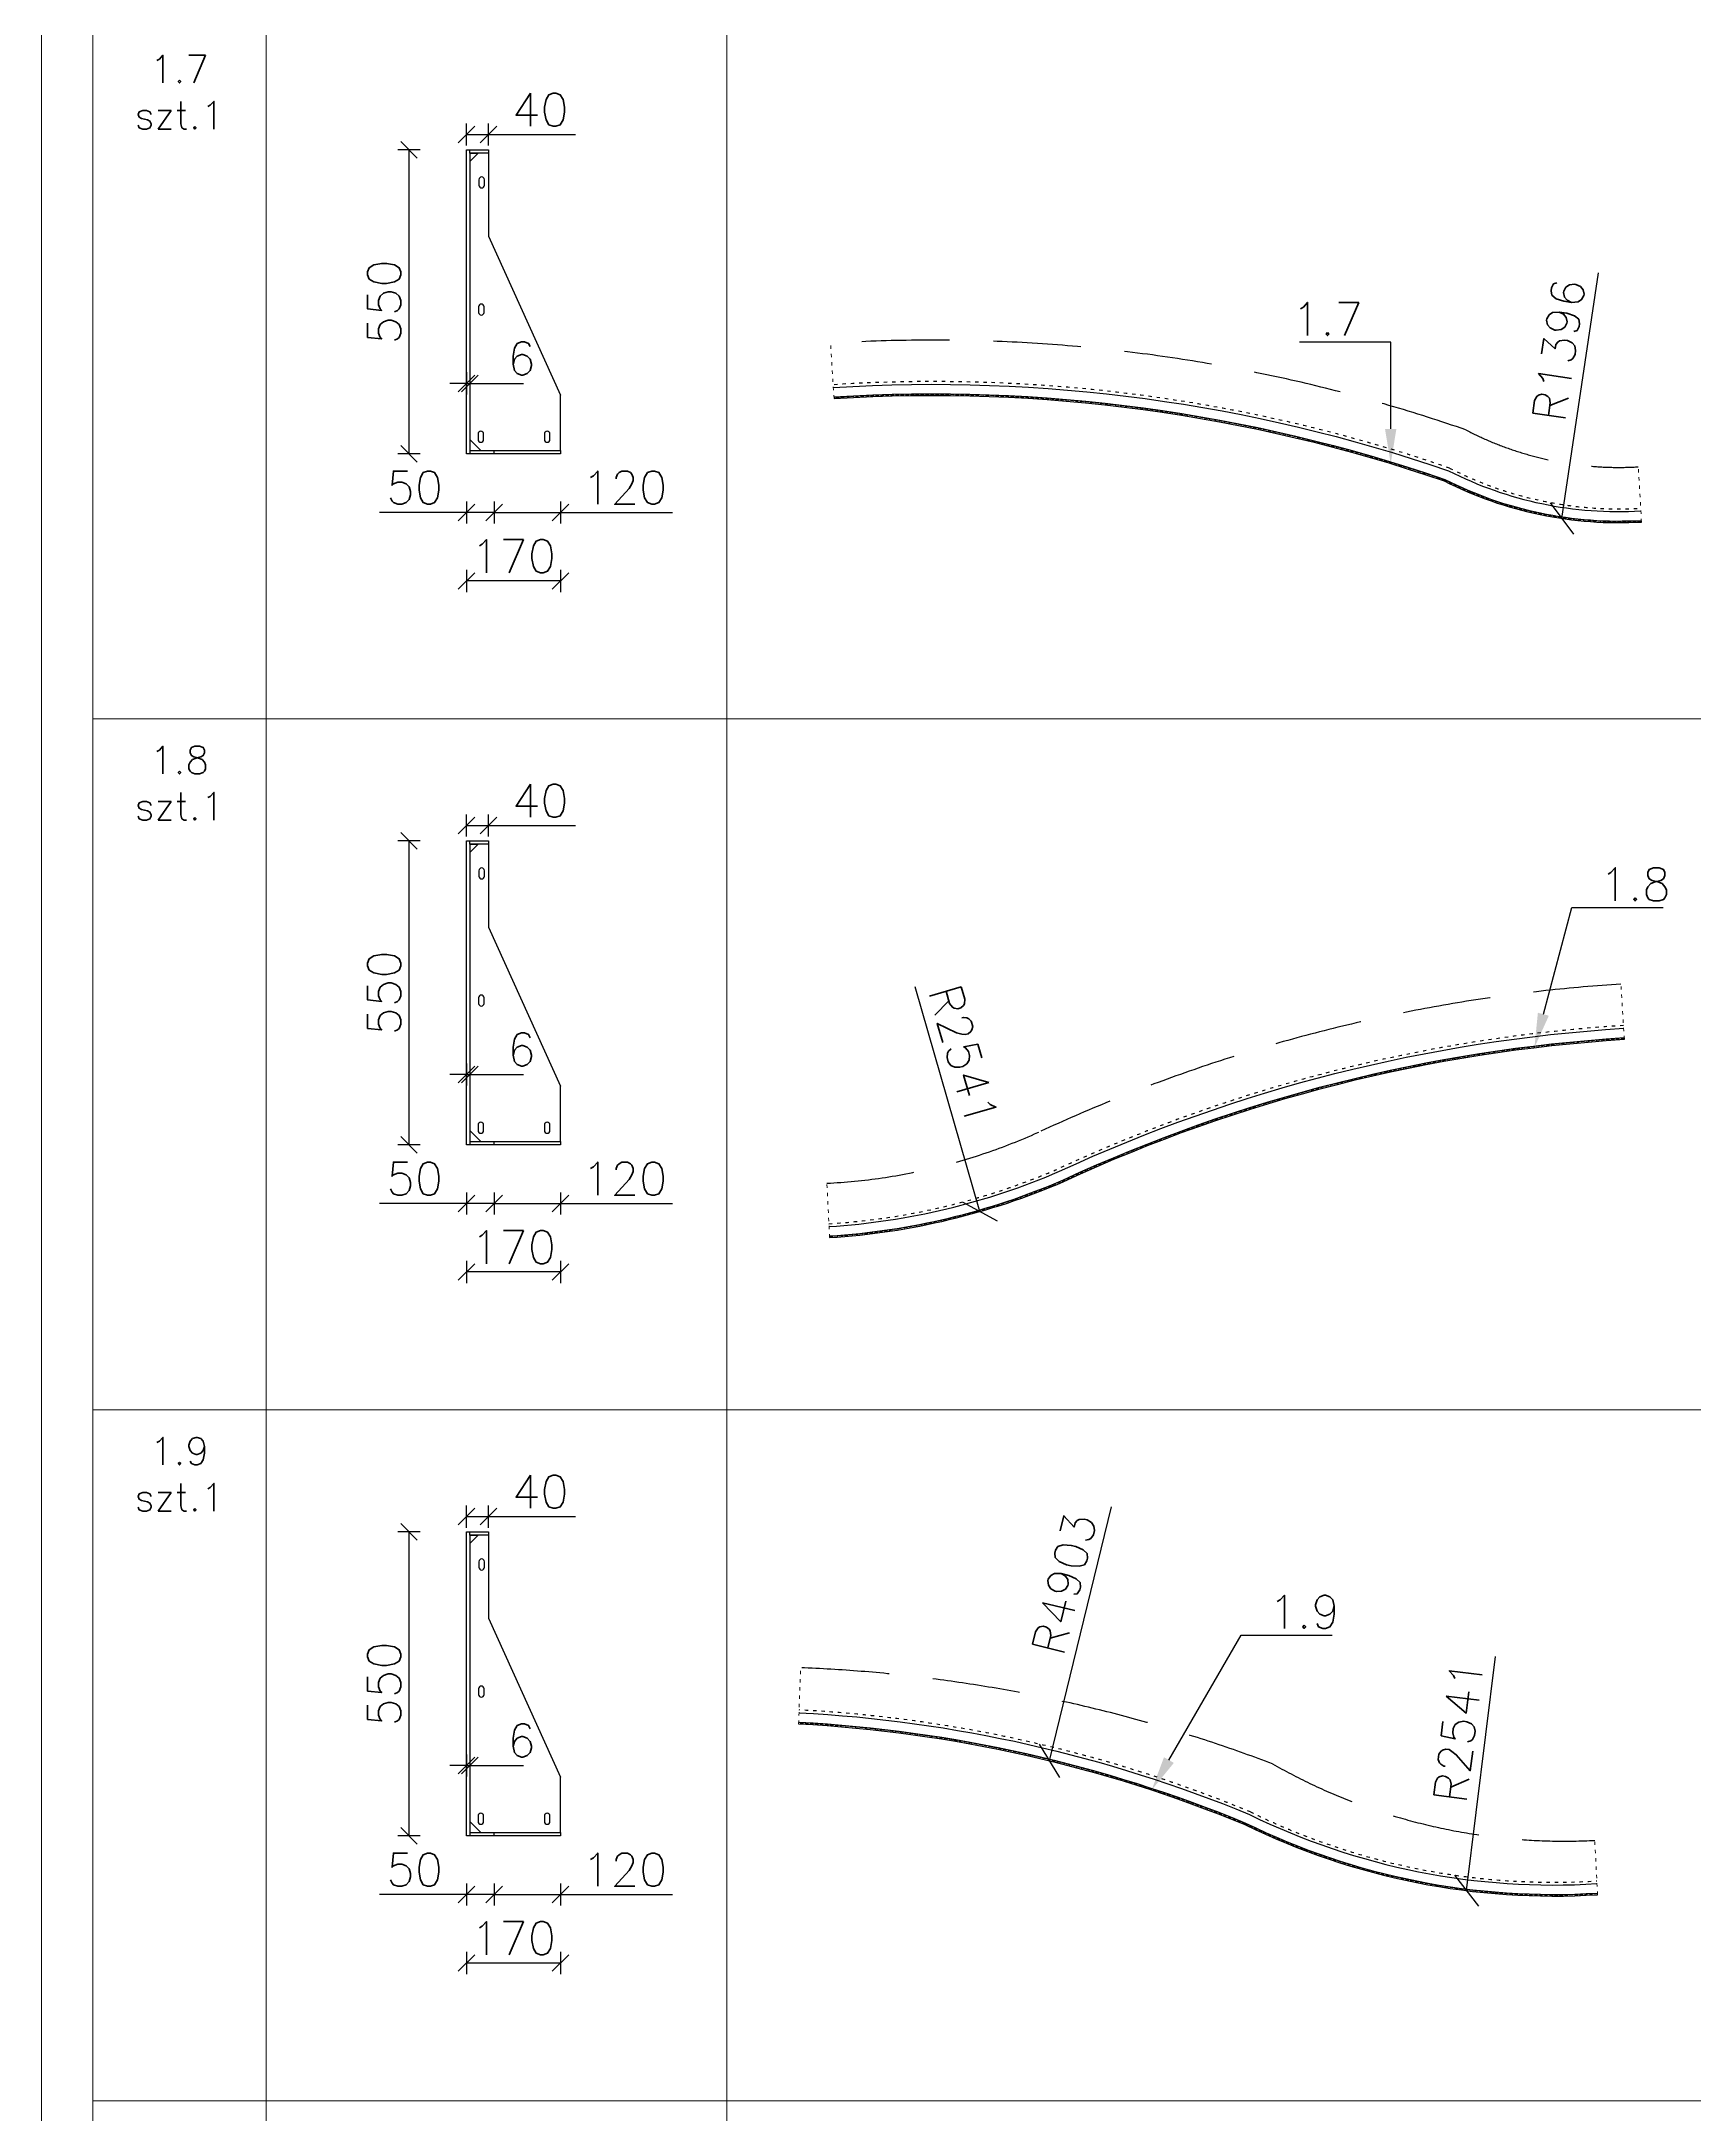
# Model space of a CAD drawing. Header units: millimetres. Extents: x 5046 to 103012, y -15969 to 47766.
# Drawn here: x 47995 to 53977, y 753 to 8253 of the extents above; entities that cross this region are included whole.
import ezdxf
from ezdxf import colors
from ezdxf.entities.mleader import LeaderData, LeaderLine
from ezdxf.math import Vec2, Vec3

# ---------------------------------------------------------------- set-up
doc = ezdxf.new("R2010")
doc.units = ezdxf.units.MM
for name, pattern in [('ACAD_ISO03W100', [30, 12, -18]), ('ACAD_ISO10W100', [18, 12, -3, 0, -3]), ('HIDDEN2', [4.7625, 3.175, -1.5875])]:
    doc.linetypes.add(name, pattern=pattern)
doc.layers.get('0').update_dxf_attribs({"lineweight": 0})
doc.layers.get('Defpoints').update_dxf_attribs({"lineweight": 0})
for name, color, linetype, lineweight in [('DIM', 3, 'Continuous', 0), ('Kreska-kropka', 240, 'ACAD_ISO10W100', 0), ('Pomocnicze', 252, 'Continuous', 0), ('Przerywana', 230, 'ACAD_ISO03W100', 0), ('TEXT', 2, 'Continuous', 0)]:
    doc.layers.add(name, color=color, linetype=linetype, lineweight=lineweight)
for name, color, linetype in [('L_KS1 550', 40, 'Continuous'), ('L_KS_inderside', 40, 'HIDDEN2'), ('Profil główny', 7, 'Continuous')]:
    doc.layers.add(name, color=color, linetype=linetype)
doc.styles.add('Opisy 1-20', font='simplex.shx', dxfattribs={"height": 100})
doc.styles.add('Skala 1-20', font='simplex.shx', dxfattribs={"height": 60})
doc.styles.add('Skala 1-50', font='simplex.shx', dxfattribs={"height": 120})
doc.dimstyles.new('Skala 1-20', dxfattribs={"dimtxt": 6, "dimasz": 30, "dimexe": 20, "dimexo": 0.625, "dimgap": 15, "dimtad": 1, "dimdec": 0, "dimtxsty": 'Skala 1-20', "dimblk": 'OBLIQUE', "dimcen": 2.5, "dimadec": 0, "dimazin": 0, "dimtfac": 1, "dimtdec": 0, "dimtmove": 0, "dimatfit": 3, "dimldrblk": 'OBLIQUE', "dimfxl": 20, "dimfxlon": 1, "dimarcsym": 0})
doc.dimstyles.new('Skala 1-50', dxfattribs={"dimtxt": 12, "dimasz": 100, "dimexe": 12.5, "dimexo": 0.625, "dimgap": 40, "dimtad": 1, "dimdec": 0, "dimtxsty": 'Skala 1-50', "dimblk": 'OBLIQUE', "dimcen": 2.5, "dimadec": 0, "dimazin": 0, "dimtfac": 1, "dimtdec": 0, "dimtmove": 0, "dimatfit": 3, "dimldrblk": 'OBLIQUE', "dimfxl": 100, "dimfxlon": 1, "dimarcsym": 0})

# ---------------------------------------------------------------- blocks, each defined once
blk = doc.blocks.new('_Oblique')
at = {"color": 0, "linetype": 'ByBlock', "lineweight": -2}
blk.add_line((-0.5, -0.5), (0.5, 0.5), dxfattribs=at)
blk = doc.blocks.new('*D1453')
at = {"layer": 'Defpoints', "color": 0}
for p in [(51852.6, 12858.8), (50444.3, 6508.2)]:
    blk.add_point(p, dxfattribs=at)
at = {"layer": 'DIM', "color": 0, "lineweight": -2}
blk.add_line((51852.6, 12858.8), (51674.4, 12055.5), dxfattribs=at)
at = {"layer": 'DIM', "color": 0, "linetype": 'ByBlock', "lineweight": -2, "xscale": 100, "yscale": 100, "zscale": 100, "rotation": 77.49650349334773}
blk.add_blockref('_Oblique', (51852.6, 12858.8), dxfattribs=at)
at = {"layer": 'DIM', "color": 0, "insert": (51644.2, 12381.1), "char_height": 120, "attachment_point": 5, "rotation": 77.4965, "style": 'Skala 1-50'}
blk.add_mtext('R6505', dxfattribs=at)
blk = doc.blocks.new('*D1481')
at = {"layer": 'Defpoints', "color": 0}
for p in [(53702.8, 7908.7), (53496.4, 6527.8)]:
    blk.add_point(p, dxfattribs=at)
at = {"layer": 'DIM', "color": 0, "lineweight": -2}
blk.add_line((53496.4, 6527.8), (53629.1, 7415.9), dxfattribs=at)
at = {"layer": 'DIM', "color": 0, "linetype": 'ByBlock', "lineweight": -2, "xscale": 100, "yscale": 100, "zscale": 100, "rotation": 261.4987663916731}
blk.add_blockref('_Oblique', (53496.4, 6527.8), dxfattribs=at)
at = {"layer": 'DIM', "color": 0, "insert": (53486.3, 7136.8), "char_height": 120, "attachment_point": 5, "rotation": 81.49877, "style": 'Skala 1-50'}
blk.add_mtext('R1396', dxfattribs=at)
blk = doc.blocks.new('*D1493')
at = {"layer": 'Defpoints', "color": 0}
for p in [(50687.8, 6462.2), (51390.9, 4020.3)]:
    blk.add_point(p, dxfattribs=at)
at = {"layer": 'DIM', "color": 0, "lineweight": -2}
blk.add_line((51390.9, 4020.3), (51156.8, 4833.4), dxfattribs=at)
at = {"layer": 'DIM', "color": 0, "linetype": 'ByBlock', "lineweight": -2, "xscale": 100, "yscale": 100, "zscale": 100, "rotation": 286.0635154637984}
blk.add_blockref('_Oblique', (51390.9, 4020.3), dxfattribs=at)
at = {"layer": 'DIM', "color": 0, "insert": (51332, 4586.5), "char_height": 120, "attachment_point": 5, "rotation": 286.06352, "style": 'Skala 1-50'}
blk.add_mtext('R2541', dxfattribs=at)
blk = doc.blocks.new('*D1506')
at = {"layer": 'Defpoints', "color": 0}
for p in [(51642.6, 2033.5), (50477.8, -2729.4)]:
    blk.add_point(p, dxfattribs=at)
at = {"layer": 'DIM', "color": 0, "lineweight": -2}
blk.add_line((51642.6, 2033.5), (51867.2, 2951.9), dxfattribs=at)
at = {"layer": 'DIM', "color": 0}
for p, q in [((50475.3, -2729.4), (50480.3, -2729.4)), ((50477.8, -2731.9), (50477.8, -2726.9))]:
    blk.add_line(p, q, dxfattribs=at)
at = {"layer": 'DIM', "color": 0, "linetype": 'ByBlock', "lineweight": -2, "xscale": 100, "yscale": 100, "zscale": 100, "rotation": 256.257220499751}
blk.add_blockref('_Oblique', (51642.6, 2033.5), dxfattribs=at)
at = {"layer": 'DIM', "color": 0, "insert": (51696.1, 2673.2), "char_height": 120, "attachment_point": 5, "rotation": 76.25722, "style": 'Skala 1-50'}
blk.add_mtext('R4903', dxfattribs=at)
blk = doc.blocks.new('*D1507')
at = {"layer": 'Defpoints', "color": 0}
for p in [(53466.7, 4084.9), (53151.3, 1563.4)]:
    blk.add_point(p, dxfattribs=at)
at = {"layer": 'DIM', "color": 0, "lineweight": -2}
blk.add_line((53151.3, 1563.4), (53257.3, 2410.6), dxfattribs=at)
at = {"layer": 'DIM', "color": 0, "linetype": 'ByBlock', "lineweight": -2, "xscale": 100, "yscale": 100, "zscale": 100, "rotation": 262.8716687630984}
blk.add_blockref('_Oblique', (53151.3, 1563.4), dxfattribs=at)
at = {"layer": 'DIM', "color": 0, "insert": (53122.6, 2139.6), "char_height": 120, "attachment_point": 5, "rotation": 82.87167, "style": 'Skala 1-50'}
blk.add_mtext('R2541', dxfattribs=at)
blk = doc.blocks.new('*D1623')
at = {"layer": 'Defpoints', "color": 0}
for p in [(-6, -214.8), (44, -214.8), (-6, -320.9)]:
    blk.add_point(p, dxfattribs=at)
at = {"layer": 'DIM', "color": 0, "lineweight": -2}
for p, q in [((-6, -320.9), (-163.1, -320.9)), ((-6, -300.9), (-6, -340.9)), ((44, -320.9), (-6, -320.9)), ((44, -300.9), (44, -340.9))]:
    blk.add_line(p, q, dxfattribs=at)
at = {"layer": 'DIM', "color": 0, "linetype": 'ByBlock', "lineweight": -2, "xscale": 30, "yscale": 30, "zscale": 30, "rotation": 180}
blk.add_blockref('_Oblique', (-6, -320.9), dxfattribs=at)
at = {"layer": 'DIM', "color": 0, "linetype": 'ByBlock', "lineweight": -2, "xscale": 30, "yscale": 30, "zscale": 30}
blk.add_blockref('_Oblique', (44, -320.9), dxfattribs=at)
at = {"layer": 'DIM', "color": 0, "insert": (-99.6, -275.9), "char_height": 60, "attachment_point": 5, "style": 'Skala 1-20'}
blk.add_mtext('50', dxfattribs=at)
blk = doc.blocks.new('*D1624')
at = {"layer": 'Defpoints', "color": 0}
for p in [(44, -214.8), (164, -214.8), (164, -320.9)]:
    blk.add_point(p, dxfattribs=at)
at = {"layer": 'DIM', "color": 0, "lineweight": -2}
for p, q in [((44, -300.9), (44, -340.9)), ((44, -320.9), (164, -320.9)), ((164, -300.9), (164, -340.9)), ((164, -320.9), (366.9, -320.9))]:
    blk.add_line(p, q, dxfattribs=at)
at = {"layer": 'DIM', "color": 0, "linetype": 'ByBlock', "lineweight": -2, "xscale": 30, "yscale": 30, "zscale": 30, "rotation": 180}
blk.add_blockref('_Oblique', (44, -320.9), dxfattribs=at)
at = {"layer": 'DIM', "color": 0, "linetype": 'ByBlock', "lineweight": -2, "xscale": 30, "yscale": 30, "zscale": 30}
blk.add_blockref('_Oblique', (164, -320.9), dxfattribs=at)
at = {"layer": 'DIM', "color": 0, "insert": (280.4, -275.9), "char_height": 60, "attachment_point": 5, "style": 'Skala 1-20'}
blk.add_mtext('120', dxfattribs=at)
blk = doc.blocks.new('*D1625')
at = {"layer": 'Defpoints', "color": 0}
for p in [(-6, -214.8), (164, -214.8), (-6, -444.7)]:
    blk.add_point(p, dxfattribs=at)
at = {"layer": 'DIM', "color": 0, "lineweight": -2}
for p, q in [((-6, -424.7), (-6, -464.7)), ((164, -444.7), (-6, -444.7)), ((164, -424.7), (164, -464.7))]:
    blk.add_line(p, q, dxfattribs=at)
at = {"layer": 'DIM', "color": 0, "linetype": 'ByBlock', "lineweight": -2, "xscale": 30, "yscale": 30, "zscale": 30, "rotation": 180}
blk.add_blockref('_Oblique', (-6, -444.7), dxfattribs=at)
at = {"layer": 'DIM', "color": 0, "linetype": 'ByBlock', "lineweight": -2, "xscale": 30, "yscale": 30, "zscale": 30}
blk.add_blockref('_Oblique', (164, -444.7), dxfattribs=at)
at = {"layer": 'DIM', "color": 0, "insert": (79, -399.7), "char_height": 60, "attachment_point": 5, "style": 'Skala 1-20'}
blk.add_mtext('170', dxfattribs=at)
blk = doc.blocks.new('*D1626')
at = {"layer": 'Defpoints', "color": 0}
for p in [(-110, 335.2), (-6, 335.2), (-6, -214.8)]:
    blk.add_point(p, dxfattribs=at)
at = {"layer": 'DIM', "color": 0, "lineweight": -2}
for p, q in [((-90, 335.2), (-130, 335.2)), ((-110, -214.8), (-110, 335.2)), ((-90, -214.8), (-130, -214.8))]:
    blk.add_line(p, q, dxfattribs=at)
at = {"layer": 'DIM', "color": 0, "linetype": 'ByBlock', "lineweight": -2, "xscale": 30, "yscale": 30, "zscale": 30}
for p, rotation in [((-110, 335.2), 90), ((-110, -214.8), 270)]:
    blk.add_blockref('_Oblique', p, dxfattribs=dict(at, rotation=rotation))
at = {"layer": 'DIM', "color": 0, "insert": (-155, 60.2), "char_height": 60, "attachment_point": 5, "rotation": 90, "style": 'Skala 1-20'}
blk.add_mtext('550', dxfattribs=at)
blk = doc.blocks.new('*D1627')
at = {"layer": 'Defpoints', "color": 0}
for p in [(-6, 0), (0, 0), (0, -87.3)]:
    blk.add_point(p, dxfattribs=at)
at = {"layer": 'DIM', "color": 0, "lineweight": -2}
for p, q in [((-6, -67.3), (-6, -107.3)), ((0, -67.3), (0, -107.3)), ((-6, -87.3), (-36, -87.3)), ((-6, -87.3), (0, -87.3)), ((0, -87.3), (97.1, -87.3))]:
    blk.add_line(p, q, dxfattribs=at)
at = {"layer": 'DIM', "color": 0, "linetype": 'ByBlock', "lineweight": -2, "xscale": 30, "yscale": 30, "zscale": 30}
blk.add_blockref('_Oblique', (-6, -87.3), dxfattribs=at)
at = {"layer": 'DIM', "color": 0, "linetype": 'ByBlock', "lineweight": -2, "xscale": 30, "yscale": 30, "zscale": 30, "rotation": 180}
blk.add_blockref('_Oblique', (0, -87.3), dxfattribs=at)
at = {"layer": 'DIM', "color": 0, "insert": (93.6, -42.3), "char_height": 60, "attachment_point": 5, "style": 'Skala 1-20'}
blk.add_mtext('6', dxfattribs=at)
blk = doc.blocks.new('*D1628')
at = {"layer": 'Defpoints', "color": 0}
for p in [(34, 362.8), (-6, 335.2), (34, 335.2)]:
    blk.add_point(p, dxfattribs=at)
at = {"layer": 'DIM', "color": 0, "lineweight": -2}
for p, q in [((-6, 342.8), (-6, 382.8)), ((34, 342.8), (34, 382.8)), ((-6, 362.8), (34, 362.8)), ((34, 362.8), (191.1, 362.8))]:
    blk.add_line(p, q, dxfattribs=at)
at = {"layer": 'DIM', "color": 0, "linetype": 'ByBlock', "lineweight": -2, "xscale": 30, "yscale": 30, "zscale": 30, "rotation": 180}
blk.add_blockref('_Oblique', (-6, 362.8), dxfattribs=at)
at = {"layer": 'DIM', "color": 0, "linetype": 'ByBlock', "lineweight": -2, "xscale": 30, "yscale": 30, "zscale": 30}
blk.add_blockref('_Oblique', (34, 362.8), dxfattribs=at)
at = {"layer": 'DIM', "color": 0, "insert": (127.6, 407.8), "char_height": 60, "attachment_point": 5, "style": 'Skala 1-20'}
blk.add_mtext('40', dxfattribs=at)
blk = doc.blocks.new('det550')
at = {"layer": 'Profil główny'}
for p, q in [((-6, -214.8), (-6, 335.2)), ((-6, 335.2), (34, 335.2)), ((0, 329.2), (0, 335.2)), ((34, 329.2), (0, 329.2)), ((0, 329.2), (0, -208.8)), ((0, 329.2), (15, 329.2)), ((15, 329.2), (0, 314.2)), ((0, 314.2), (0, -188.8)), ((34, 335.2), (34, 329.2)), ((34, 329.2), (34, 179.2)), ((34, 179.2), (164, -108.8)), ((164, -208.8), (164, -108.8)), ((164, -214.8), (-6, -214.8)), ((20, -208.8), (0, -188.8)), ((0, -208.8), (164, -208.8)), ((0, -208.8), (0, -214.8)), ((44, -214.8), (44, -208.8)), ((164, -208.8), (164, -214.8))]:
    blk.add_line(p, q, dxfattribs=at)
for points in [[(16.5, 281.2), (16.5, 271.2, 1), (26.5, 271.2), (26.5, 281.2, 1)], [(15.8, 51.2), (15.8, 41.2, 1), (25.8, 41.2), (25.8, 51.2, 1)], [(15, -178.8), (15, -188.8, 1), (25, -188.8), (25, -178.8, 1)], [(135, -178.8), (135, -188.8, 1), (145, -188.8), (145, -178.8, 1)]]:
    blk.add_lwpolyline(points, format="xyb", close=True, dxfattribs=at)
at = {"layer": 'DIM'}
for base, p1, p2, picture, middle in [((34, 362.8), (-6, 335.2), (34, 335.2), '*D1628', (127.6, 407.8)), ((0, -87.3), (-6, 0), (0, 0), '*D1627', (93.6, -42.3)), ((-6, -320.9), (44, -214.8), (-6, -214.8), '*D1623', (-99.6, -275.9)), ((164, -320.9), (44, -214.8), (164, -214.8), '*D1624', (280.4, -275.9))]:
    dim = blk.add_linear_dim(base=base, p1=p1, p2=p2, dimstyle='Skala 1-20', dxfattribs=at)
    dim.commit()
    dim.dimension.update_dxf_attribs({"geometry": picture, "text_midpoint": middle})
dim = blk.add_linear_dim(base=(-110, 335.2), p1=(-6, -214.8), p2=(-6, 335.2), angle=90, dimstyle='Skala 1-20', dxfattribs=at)
dim.commit()
dim.dimension.update_dxf_attribs({"geometry": '*D1626', "text_midpoint": (-155, 60.2)})
dim = blk.add_linear_dim(base=(-6, -444.7), p1=(164, -214.8), p2=(-6, -214.8), dimstyle='Skala 1-20', dxfattribs=at)
dim.commit()
dim.dimension.update_dxf_attribs({"geometry": '*D1625', "text_midpoint": (79, -444.7), "dimtype": 160})

msp = doc.modelspace()

# ---------------------------------------------------------------- linework, layer by layer
at = {"layer": 'Kreska-kropka'}
for points in [[(50862.8, 6964.6, -0.098986), (53072.1, 6666.4, 0.132959), (53784.9, 6517.9)], [(50847, 3929.1, 0.086434), (51694, 4132.1, -0.092828), (53722.9, 4646.4)], [(50734.7, 2170.1, -0.085028), (52350.8, 1805.3, 0.130222), (53625.8, 1551.8)]]:
    msp.add_lwpolyline(points, format="xyb", dxfattribs=at)
at = {"layer": 'L_KS1 550', "linetype": 'ACAD_ISO03W100'}
for points in [[(50859.9, 7011.5, -0.099131), (53090.6, 6709.8, 0.133567), (53782.2, 6564.8)], [(50844.6, 3976, 0.086318), (51674.8, 4175, -0.092801), (53720, 4693.3)], [(50736.6, 2217.1, -0.085137), (52370.1, 1848.1, 0.130429), (53623.4, 1598.7)]]:
    msp.add_lwpolyline(points, format="xyb", dxfattribs=at)
at = {"layer": 'L_KS1 550'}
for points in [[(50860.5, 7001.6, -0.0991), (53086.6, 6700.5, 0.133435), (53782.8, 6554.9)], [(50862.7, 6967.6, -0.098996), (53073.3, 6669.2, 0.132997), (53784.8, 6520.9)], [(50863, 6961.6, -0.098977), (53071, 6663.6, 0.132921), (53785.1, 6514.9)], [(50845.1, 3966.1, 0.086343), (51678.9, 4165.9, -0.092807), (53720.6, 4683.3)], [(50846.8, 3932.1, 0.086427), (51692.8, 4134.8, -0.092826), (53722.7, 4649.4)], [(50847.1, 3926.1, 0.086442), (51695.2, 4129.3, -0.09283), (53723.1, 4643.4)], [(50736.2, 2207.1, -0.085114), (52366, 1839, 0.130385), (53623.9, 1588.7)], [(50734.6, 2167.1, -0.085021), (52349.5, 1802.5, 0.130209), (53626, 1548.8)], [(50734.9, 2173.1, -0.085035), (52352, 1808, 0.130235), (53625.7, 1554.8)]]:
    msp.add_lwpolyline(points, format="xyb", dxfattribs=at)
at = {"layer": 'L_KS_inderside', "ltscale": 100}
for points in [[(50850.4, 7161.2, -0.099599), (53149.8, 6848, 0.135725), (53773.3, 6714.6)], [(50837.1, 4122.5, 0.094105), (51611.9, 4311.1, -0.0928), (53710.5, 4843)], [(50742.5, 2369.7, -0.081209), (52449.7, 2022.1, 0.143088), (53615.9, 1745.2)]]:
    msp.add_lwpolyline(points, format="xyb", dxfattribs=at)
at = {"layer": 'Pomocnicze'}
for p, q in [((47994.8, 23701.1), (47994.8, -7989.2)), ((48180.2, 23503.4), (48180.2, -7989.2)), ((48808.5, 23503.4), (48808.5, -7989.2)), ((50475.3, 23503.4), (50475.3, -7989.2)), ((58190.5, 5803.4), (48180.2, 5803.4)), ((58190.5, 3303.4), (48180.2, 3303.4)), ((58190.5, 803.4), (48180.2, 803.4))]:
    msp.add_line(p, q, dxfattribs=at)
at = {"layer": 'Przerywana'}
for p, q in [((50863, 6961.6), (50850.4, 7161.2)), ((53785.1, 6514.9), (53773.3, 6714.6)), ((53723.1, 4643.4), (53710.5, 4843)), ((50847.1, 3926.1), (50837.1, 4122.5)), ((50734.6, 2167.1), (50742.5, 2369.7)), ((53626, 1548.8), (53615.9, 1745.2))]:
    msp.add_line(p, q, dxfattribs=at)

# ---------------------------------------------------------------- block references
at = {"layer": 'Profil główny', "xscale": 2, "yscale": 2}
for p in [(49544.9, 7191), (49544.9, 4691), (49544.9, 2191)]:
    msp.add_blockref('det550', p, dxfattribs=at)

# ---------------------------------------------------------------- texts
at = {"layer": 'TEXT', "char_height": 100, "width": 628.322, "attachment_point": 1, "style": 'Opisy 1-20'}
for s, insert in [('\\pxqc;1.7\\Pszt.1', (48180.2, 8203.4)), ('\\pxqc;1.8\\Pszt.1', (48180.2, 5703.4)), ('\\pxqc;1.9\\Pszt.1', (48180.2, 3203.4))]:
    msp.add_mtext(s, dxfattribs=dict(at, insert=insert))

# ---------------------------------------------------------------- dimensions: what is measured, and where the dimension line sits
at = {"layer": 'DIM'}
for center, mpoint, picture, middle in [((50444.3, 6508.2), (51852.6, 12858.8), '*D1453', (51741.8, 12359.5)), ((53702.8, 7908.7), (53496.4, 6527.8), '*D1481', (53585.2, 7122.1)), ((50687.8, 6462.2), (51390.9, 4020.3), '*D1493', (51235.9, 4558.8)), ((53466.7, 4084.9), (53151.3, 1563.4), '*D1507', (53221.8, 2127.1))]:
    dim = msp.add_radius_dim(center=center, mpoint=mpoint, dimstyle='Skala 1-50', dxfattribs=at)
    dim.commit()
    dim.dimension.update_dxf_attribs({"geometry": picture, "text_midpoint": middle, "dimtype": 164})
dim = msp.add_radius_dim(center=(50477.8, -2729.4), mpoint=(51642.6, 2033.5), dimstyle='Skala 1-50', override={"dimtofl": 0}, dxfattribs=at)
dim.commit()
dim.dimension.update_dxf_attribs({"geometry": '*D1506', "text_midpoint": (51793.3, 2649.4), "dimtype": 164})

# ---------------------------------------------------------------- leaders
ml = msp.add_multileader_mtext('Standard', dxfattribs=at)
ml.set_content('1.7', style='Skala 1-50')
ml.set_leader_properties()
ml.build(insert=Vec2(0, 0))
ml.multileader.update_dxf_attribs({"has_text_frame": 1, "text_left_attachment_type": 5, "text_right_attachment_type": 5, "dogleg_length": 50, "arrow_head_size": 125})
ctx = ml.context
ctx.base_point, ctx.char_height, ctx.arrow_head_size, ctx.landing_gap_size, ctx.plane_origin = Vec3(52498.9, 7165.3), 120, 125, 50, Vec3(52877.5, 6726.4)
ctx.left_attachment, ctx.right_attachment, ctx.text_align_type = 5, 5, 2
notes = []
notes.append((ctx, [(0, (1, 1, 0), (52877.5, 7165.3), (-1, 0), 50, [(0, [(52877.5, 6726.4)], 0, [])])]))
ctx.mtext.insert, ctx.mtext.alignment, ctx.mtext.flow_direction = Vec3(52777.5, 7309.3), 3, 5
ml = msp.add_multileader_mtext('Standard', dxfattribs=at)
ml.set_content('1.8', style='Skala 1-50')
ml.set_leader_properties()
ml.build(insert=Vec2(0, 0))
ml.multileader.update_dxf_attribs({"has_text_frame": 1, "text_left_attachment_type": 5, "text_right_attachment_type": 5, "dogleg_length": 50, "arrow_head_size": 125})
ctx = ml.context
ctx.base_point, ctx.char_height, ctx.arrow_head_size, ctx.landing_gap_size, ctx.plane_origin = Vec3(53583.4, 5120), 120, 125, 50, Vec3(53397.6, 4613.4)
ctx.left_attachment, ctx.right_attachment = 5, 5
notes.append((ctx, [(0, (1, 1, 0), (53533.4, 5120), (1, 0), 50, [(0, [(53397.6, 4613.4)], 0, [])])]))
ctx.mtext.insert, ctx.mtext.flow_direction = Vec3(53633.4, 5264), 5
ml = msp.add_multileader_mtext('Standard', dxfattribs=at)
ml.set_content('1.9', style='Skala 1-50')
ml.set_leader_properties()
ml.build(insert=Vec2(0, 0))
ml.multileader.update_dxf_attribs({"has_text_frame": 1, "text_left_attachment_type": 5, "text_right_attachment_type": 5, "dogleg_length": 50, "arrow_head_size": 125})
ctx = ml.context
ctx.base_point, ctx.char_height, ctx.arrow_head_size, ctx.landing_gap_size, ctx.plane_origin = Vec3(52386.1, 2488.2), 120, 125, 50, Vec3(52012.4, 1927.5)
ctx.left_attachment, ctx.right_attachment = 5, 5
notes.append((ctx, [(0, (1, 1, 0), (52336.1, 2488.2), (1, 0), 50, [(0, [(52012.4, 1927.5)], 0, [])])]))
ctx.mtext.insert, ctx.mtext.flow_direction = Vec3(52436.1, 2632.2), 5
for ctx, leaders in notes:
    for number, flags, end, landing, length, lines in leaders:
        leader = LeaderData()
        leader.index, (leader.has_last_leader_line, leader.has_dogleg_vector, leader.attachment_direction) = number, flags
        leader.last_leader_point, leader.dogleg_vector, leader.dogleg_length = Vec3(end), Vec3(landing), length
        for number, points, colour, breaks in lines:
            line = LeaderLine()
            line.index, line.vertices, line.color, line.breaks = number, Vec3.list(points), colors.encode_raw_color(colour), breaks
            leader.lines.append(line)
        ctx.leaders.append(leader)

doc.saveas('drawing.dxf')
